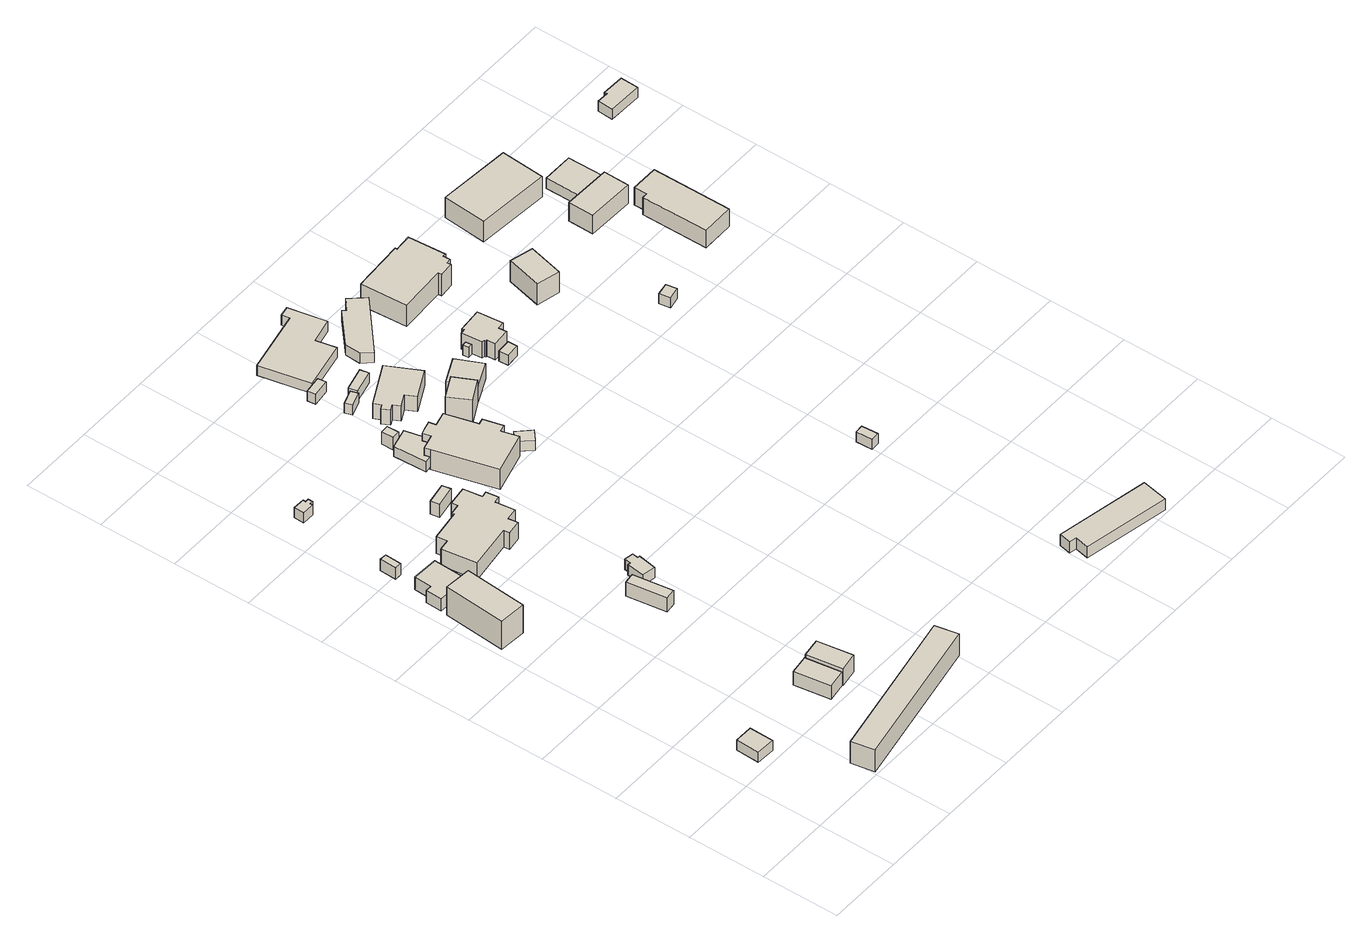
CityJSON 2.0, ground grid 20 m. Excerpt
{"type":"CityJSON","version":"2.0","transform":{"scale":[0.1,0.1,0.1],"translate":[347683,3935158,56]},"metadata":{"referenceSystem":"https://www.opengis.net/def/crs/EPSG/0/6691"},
"CityObjects":{
"building1":{"type":"Building","attributes":{"BuildingIDAttribute.prefecture":"14","BuildingIDAttribute.city":"14151","BuildingDetailAttribute.surveyYear":2015,"BuildingRiverFloodingRiskAttribute.description":"1","BuildingRiverFloodingRiskAttribute.rankOrg":"2","BuildingRiverFloodingRiskAttribute.depth":1.85,"BuildingRiverFloodingRiskAttribute.adminType":"2","BuildingRiverFloodingRiskAttribute.scale":"1","BuildingRiverFloodingRiskAttribute.duration":7.5,"BuildingLandSlideRiskAttribute.description":"1","BuildingLandSlideRiskAttribute.areaType":"1"},"geometry":[{"type":"Solid","lod":"1","boundaries":[[[[0,1,2,3]],[[2,4,5,3]],[[1,6,4,2]],[[0,7,6,1]],[[3,5,7,0]],[[4,6,7,5]]]]}]},
"building2":{"type":"Building","attributes":{"usage":"411","measuredHeight":14.8,"storeysAboveGround":1,"BuildingIDAttribute.prefecture":"14","BuildingIDAttribute.city":"14151","BuildingDetailAttribute.totalFloorArea":111.39,"BuildingDetailAttribute.buildingFootprintArea":111.39,"BuildingDetailAttribute.buildingStructureType":"601","BuildingDetailAttribute.buildingStructureOrgType":"1","BuildingDetailAttribute.orgUsage":"10","BuildingDetailAttribute.surveyYear":2015,"BuildingRiverFloodingRiskAttribute.description":"1","BuildingRiverFloodingRiskAttribute.rankOrg":"1","BuildingRiverFloodingRiskAttribute.depth":0.26,"BuildingRiverFloodingRiskAttribute.adminType":"2","BuildingRiverFloodingRiskAttribute.scale":"1","BuildingRiverFloodingRiskAttribute.duration":4.5,"BuildingLandSlideRiskAttribute.description":"1","BuildingLandSlideRiskAttribute.areaType":"1"},"geometry":[{"type":"Solid","lod":"1","boundaries":[[[[8,9,10,11]],[[10,12,13,11]],[[9,14,12,10]],[[8,15,14,9]],[[11,13,15,8]],[[12,14,15,13]]]]}]},
"building3":{"type":"Building","attributes":{"usage":"411","measuredHeight":8.1,"storeysAboveGround":1,"BuildingIDAttribute.prefecture":"14","BuildingIDAttribute.city":"14151","BuildingDetailAttribute.totalFloorArea":65.61,"BuildingDetailAttribute.buildingFootprintArea":65.61,"BuildingDetailAttribute.buildingStructureType":"601","BuildingDetailAttribute.buildingStructureOrgType":"1","BuildingDetailAttribute.orgUsage":"10","BuildingDetailAttribute.surveyYear":2015,"BuildingRiverFloodingRiskAttribute.description":"1","BuildingRiverFloodingRiskAttribute.rankOrg":"1","BuildingRiverFloodingRiskAttribute.adminType":"2","BuildingRiverFloodingRiskAttribute.scale":"1","BuildingRiverFloodingRiskAttribute.duration":4.5,"BuildingRiverFloodingRiskAttribute.depth":2.17,"BuildingLandSlideRiskAttribute.description":"1","BuildingLandSlideRiskAttribute.areaType":"1"},"geometry":[{"type":"Solid","lod":"1","boundaries":[[[[16,17,18,19,20,21]],[[20,22,23,21]],[[19,24,22,20]],[[18,25,24,19]],[[17,26,25,18]],[[16,27,26,17]],[[21,23,27,16]],[[22,24,25,26,27,23]]]]}]},
"building4":{"type":"Building","attributes":{"measuredHeight":3.6,"BuildingIDAttribute.prefecture":"14","BuildingIDAttribute.city":"14151","BuildingDetailAttribute.surveyYear":2015,"BuildingRiverFloodingRiskAttribute.description":"1","BuildingRiverFloodingRiskAttribute.rankOrg":"1","BuildingRiverFloodingRiskAttribute.adminType":"2","BuildingRiverFloodingRiskAttribute.scale":"1","BuildingRiverFloodingRiskAttribute.depth":0.33,"BuildingRiverFloodingRiskAttribute.duration":4.83},"geometry":[{"type":"Solid","lod":"1","boundaries":[[[[28,29,30,31]],[[30,32,33,31]],[[29,34,32,30]],[[28,35,34,29]],[[31,33,35,28]],[[32,34,35,33]]]]}]},
"building5":{"type":"Building","attributes":{"usage":"431","measuredHeight":4.2,"storeysAboveGround":1,"BuildingIDAttribute.prefecture":"14","BuildingIDAttribute.city":"14151","BuildingDetailAttribute.totalFloorArea":45.38,"BuildingDetailAttribute.buildingFootprintArea":45.38,"BuildingDetailAttribute.buildingStructureType":"610","BuildingDetailAttribute.buildingStructureOrgType":"2","BuildingDetailAttribute.orgUsage":"143","BuildingDetailAttribute.surveyYear":2015,"BuildingRiverFloodingRiskAttribute.description":"1","BuildingRiverFloodingRiskAttribute.rankOrg":"2","BuildingRiverFloodingRiskAttribute.depth":1.61,"BuildingRiverFloodingRiskAttribute.adminType":"2","BuildingRiverFloodingRiskAttribute.scale":"1","BuildingRiverFloodingRiskAttribute.duration":7.5,"BuildingLandSlideRiskAttribute.description":"1","BuildingLandSlideRiskAttribute.areaType":"1"},"geometry":[{"type":"Solid","lod":"1","boundaries":[[[[36,37,38,39]],[[38,40,41,39]],[[37,42,40,38]],[[36,43,42,37]],[[39,41,43,36]],[[40,42,43,41]]]]}]},
"building6":{"type":"Building","attributes":{"measuredHeight":6.8,"BuildingIDAttribute.prefecture":"14","BuildingIDAttribute.city":"14151","BuildingDetailAttribute.surveyYear":2015,"BuildingRiverFloodingRiskAttribute.description":"1","BuildingRiverFloodingRiskAttribute.rankOrg":"2","BuildingRiverFloodingRiskAttribute.depth":1.55,"BuildingRiverFloodingRiskAttribute.adminType":"2","BuildingRiverFloodingRiskAttribute.scale":"1","BuildingRiverFloodingRiskAttribute.duration":7.25,"BuildingLandSlideRiskAttribute.description":"1","BuildingLandSlideRiskAttribute.areaType":"1"},"geometry":[{"type":"Solid","lod":"1","boundaries":[[[[44,45,46,47]],[[46,48,49,47]],[[45,50,48,46]],[[44,51,50,45]],[[47,49,51,44]],[[48,50,51,49]]]]}]},
"building7":{"type":"Building","attributes":{"measuredHeight":5.3,"BuildingIDAttribute.prefecture":"14","BuildingIDAttribute.city":"14151","BuildingDetailAttribute.surveyYear":2015,"BuildingRiverFloodingRiskAttribute.description":"1","BuildingRiverFloodingRiskAttribute.rankOrg":"2","BuildingRiverFloodingRiskAttribute.depth":2.29,"BuildingRiverFloodingRiskAttribute.adminType":"2","BuildingRiverFloodingRiskAttribute.scale":"1","BuildingRiverFloodingRiskAttribute.duration":7.5,"BuildingLandSlideRiskAttribute.description":"1","BuildingLandSlideRiskAttribute.areaType":"1"},"geometry":[{"type":"Solid","lod":"1","boundaries":[[[[52,53,54,55]],[[54,56,57,55]],[[53,58,56,54]],[[52,59,58,53]],[[55,57,59,52]],[[56,58,59,57]]]]}]},
"building8":{"type":"Building","attributes":{"BuildingIDAttribute.prefecture":"14","BuildingIDAttribute.city":"14151","BuildingDetailAttribute.surveyYear":2015,"BuildingRiverFloodingRiskAttribute.description":"1","BuildingRiverFloodingRiskAttribute.rankOrg":"1","BuildingRiverFloodingRiskAttribute.adminType":"2","BuildingRiverFloodingRiskAttribute.scale":"1"},"geometry":[{"type":"Solid","lod":"1","boundaries":[[[[60,61,62,63,64,65,66,67]],[[66,68,69,67]],[[65,70,68,66]],[[64,71,70,65]],[[63,72,71,64]],[[62,73,72,63]],[[61,74,73,62]],[[60,75,74,61]],[[67,69,75,60]],[[68,70,71,72,73,74,75,69]]]]}]},
"building9":{"type":"Building","attributes":{"measuredHeight":4.3,"BuildingIDAttribute.prefecture":"14","BuildingIDAttribute.city":"14151","BuildingDetailAttribute.surveyYear":2015,"BuildingRiverFloodingRiskAttribute.description":"1","BuildingRiverFloodingRiskAttribute.rankOrg":"2","BuildingRiverFloodingRiskAttribute.depth":2.51,"BuildingRiverFloodingRiskAttribute.adminType":"2","BuildingRiverFloodingRiskAttribute.scale":"1","BuildingRiverFloodingRiskAttribute.duration":7.67},"geometry":[{"type":"Solid","lod":"1","boundaries":[[[[76,77,78,79]],[[78,80,81,79]],[[77,82,80,78]],[[76,83,82,77]],[[79,81,83,76]],[[80,82,83,81]]]]}]},
"building10":{"type":"Building","attributes":{"usage":"411","measuredHeight":8.1,"storeysAboveGround":2,"BuildingIDAttribute.prefecture":"14","BuildingIDAttribute.city":"14151","BuildingDetailAttribute.totalFloorArea":389.01,"BuildingDetailAttribute.buildingFootprintArea":194.5,"BuildingDetailAttribute.buildingStructureType":"601","BuildingDetailAttribute.buildingStructureOrgType":"1","BuildingDetailAttribute.orgUsage":"10","BuildingDetailAttribute.surveyYear":2015,"BuildingRiverFloodingRiskAttribute.description":"1","BuildingRiverFloodingRiskAttribute.rankOrg":"1","BuildingRiverFloodingRiskAttribute.adminType":"2","BuildingRiverFloodingRiskAttribute.scale":"1","BuildingRiverFloodingRiskAttribute.duration":6.83,"BuildingRiverFloodingRiskAttribute.depth":2.45},"geometry":[{"type":"Solid","lod":"1","boundaries":[[[[84,85,86,87,88,89,90,91,92,93,94,95,96,97,98,99,100,101]],[[100,102,103,101]],[[99,104,102,100]],[[98,105,104,99]],[[97,106,105,98]],[[96,107,106,97]],[[95,108,107,96]],[[94,109,108,95]],[[93,110,109,94]],[[92,111,110,93]],[[91,112,111,92]],[[90,113,112,91]],[[89,114,113,90]],[[88,115,114,89]],[[87,116,115,88]],[[86,117,116,87]],[[85,118,117,86]],[[84,119,118,85]],[[101,103,119,84]],[[102,104,105,106,107,108,109,110,111,112,113,114,115,116,117,118,119,103]]]]}]},
"building11":{"type":"Building","attributes":{"measuredHeight":3.4,"BuildingIDAttribute.prefecture":"14","BuildingIDAttribute.city":"14151","BuildingDetailAttribute.surveyYear":2015,"BuildingRiverFloodingRiskAttribute.description":"1","BuildingRiverFloodingRiskAttribute.rankOrg":"2","BuildingRiverFloodingRiskAttribute.depth":2.95,"BuildingRiverFloodingRiskAttribute.adminType":"2","BuildingRiverFloodingRiskAttribute.scale":"1","BuildingRiverFloodingRiskAttribute.duration":7.5},"geometry":[{"type":"Solid","lod":"1","boundaries":[[[[120,121,122,123,124,125,126,127]],[[126,128,129,127]],[[125,130,128,126]],[[124,131,130,125]],[[123,132,131,124]],[[122,133,132,123]],[[121,134,133,122]],[[120,135,134,121]],[[127,129,135,120]],[[128,130,131,132,133,134,135,129]]]]}]},
"building12":{"type":"Building","attributes":{"measuredHeight":4.2,"BuildingIDAttribute.prefecture":"14","BuildingIDAttribute.city":"14151","BuildingDetailAttribute.surveyYear":2015,"BuildingRiverFloodingRiskAttribute.description":"1","BuildingRiverFloodingRiskAttribute.rankOrg":"1","BuildingRiverFloodingRiskAttribute.adminType":"2","BuildingRiverFloodingRiskAttribute.scale":"1","BuildingRiverFloodingRiskAttribute.duration":6.83,"BuildingRiverFloodingRiskAttribute.depth":1.14},"geometry":[{"type":"Solid","lod":"1","boundaries":[[[[136,137,138,139]],[[138,140,141,139]],[[137,142,140,138]],[[136,143,142,137]],[[139,141,143,136]],[[140,142,143,141]]]]}]},
"building13":{"type":"Building","attributes":{"usage":"413","storeysAboveGround":2,"BuildingIDAttribute.prefecture":"14","BuildingIDAttribute.city":"14151","BuildingDetailAttribute.totalFloorArea":71.55,"BuildingDetailAttribute.buildingFootprintArea":35.78,"BuildingDetailAttribute.buildingStructureType":"601","BuildingDetailAttribute.buildingStructureOrgType":"1","BuildingDetailAttribute.orgUsage":"30","BuildingDetailAttribute.surveyYear":2015,"BuildingRiverFloodingRiskAttribute.description":"1","BuildingRiverFloodingRiskAttribute.rankOrg":"2","BuildingRiverFloodingRiskAttribute.depth":1.07,"BuildingRiverFloodingRiskAttribute.adminType":"2","BuildingRiverFloodingRiskAttribute.scale":"1","BuildingRiverFloodingRiskAttribute.duration":5.67},"geometry":[{"type":"Solid","lod":"1","boundaries":[[[[144,145,146,147,148,149,150,151]],[[150,152,153,151]],[[149,154,152,150]],[[148,155,154,149]],[[147,156,155,148]],[[146,157,156,147]],[[145,158,157,146]],[[144,159,158,145]],[[151,153,159,144]],[[152,154,155,156,157,158,159,153]]]]}]},
"building14":{"type":"Building","attributes":{"measuredHeight":5.3,"BuildingIDAttribute.prefecture":"14","BuildingIDAttribute.city":"14151","BuildingDetailAttribute.surveyYear":2015,"BuildingRiverFloodingRiskAttribute.description":"1","BuildingRiverFloodingRiskAttribute.rankOrg":"2","BuildingRiverFloodingRiskAttribute.depth":0.99,"BuildingRiverFloodingRiskAttribute.adminType":"2","BuildingRiverFloodingRiskAttribute.scale":"1","BuildingRiverFloodingRiskAttribute.duration":5.67},"geometry":[{"type":"Solid","lod":"1","boundaries":[[[[160,161,162,163]],[[162,164,165,163]],[[161,166,164,162]],[[160,167,166,161]],[[163,165,167,160]],[[164,166,167,165]]]]}]},
"building15":{"type":"Building","attributes":{"usage":"413","measuredHeight":8.4,"storeysAboveGround":2,"BuildingIDAttribute.prefecture":"14","BuildingIDAttribute.city":"14151","BuildingDetailAttribute.totalFloorArea":368.38,"BuildingDetailAttribute.buildingFootprintArea":184.19,"BuildingDetailAttribute.buildingStructureType":"601","BuildingDetailAttribute.buildingStructureOrgType":"1","BuildingDetailAttribute.orgUsage":"30","BuildingDetailAttribute.surveyYear":2015,"BuildingRiverFloodingRiskAttribute.description":"1","BuildingRiverFloodingRiskAttribute.rankOrg":"2","BuildingRiverFloodingRiskAttribute.depth":1.75,"BuildingRiverFloodingRiskAttribute.adminType":"2","BuildingRiverFloodingRiskAttribute.scale":"1","BuildingRiverFloodingRiskAttribute.duration":7.42},"geometry":[{"type":"Solid","lod":"1","boundaries":[[[[168,169,170,171,172,173,174,175,176,177,178,179,180,181]],[[180,182,183,181]],[[179,184,182,180]],[[178,185,184,179]],[[177,186,185,178]],[[176,187,186,177]],[[175,188,187,176]],[[174,189,188,175]],[[173,190,189,174]],[[172,191,190,173]],[[171,192,191,172]],[[170,193,192,171]],[[169,194,193,170]],[[168,195,194,169]],[[181,183,195,168]],[[182,184,185,186,187,188,189,190,191,192,193,194,195,183]]]]}]},
"building16":{"type":"Building","attributes":{"BuildingIDAttribute.prefecture":"14","BuildingIDAttribute.city":"14151","BuildingDetailAttribute.surveyYear":2015,"BuildingRiverFloodingRiskAttribute.description":"1","BuildingRiverFloodingRiskAttribute.rankOrg":"1","BuildingRiverFloodingRiskAttribute.adminType":"2","BuildingRiverFloodingRiskAttribute.scale":"1","BuildingRiverFloodingRiskAttribute.depth":0.76,"BuildingRiverFloodingRiskAttribute.duration":4.83},"geometry":[{"type":"Solid","lod":"1","boundaries":[[[[196,197,198,199]],[[198,200,201,199]],[[197,202,200,198]],[[196,203,202,197]],[[199,201,203,196]],[[200,202,203,201]]]]}]},
"building17":{"type":"Building","attributes":{"BuildingIDAttribute.prefecture":"14","BuildingIDAttribute.city":"14151","BuildingDetailAttribute.surveyYear":2015,"BuildingRiverFloodingRiskAttribute.description":"1","BuildingRiverFloodingRiskAttribute.rankOrg":"1","BuildingRiverFloodingRiskAttribute.adminType":"2","BuildingRiverFloodingRiskAttribute.scale":"1","BuildingRiverFloodingRiskAttribute.duration":4.5,"BuildingRiverFloodingRiskAttribute.depth":1.51},"geometry":[{"type":"Solid","lod":"1","boundaries":[[[[204,205,206,207]],[[206,208,209,207]],[[205,210,208,206]],[[204,211,210,205]],[[207,209,211,204]],[[208,210,211,209]]]]}]},
"building18":{"type":"Building","attributes":{"measuredHeight":5,"BuildingIDAttribute.prefecture":"14","BuildingIDAttribute.city":"14151","BuildingDetailAttribute.surveyYear":2015,"BuildingRiverFloodingRiskAttribute.description":"1","BuildingRiverFloodingRiskAttribute.rankOrg":"2","BuildingRiverFloodingRiskAttribute.depth":2.27,"BuildingRiverFloodingRiskAttribute.adminType":"2","BuildingRiverFloodingRiskAttribute.scale":"1","BuildingRiverFloodingRiskAttribute.duration":7.42},"geometry":[{"type":"Solid","lod":"1","boundaries":[[[[212,213,214,215]],[[214,216,217,215]],[[213,218,216,214]],[[212,219,218,213]],[[215,217,219,212]],[[216,218,219,217]]]]}]},
"building19":{"type":"Building","attributes":{"BuildingIDAttribute.prefecture":"14","BuildingIDAttribute.city":"14151","BuildingDetailAttribute.surveyYear":2015,"BuildingRiverFloodingRiskAttribute.description":"1","BuildingRiverFloodingRiskAttribute.rankOrg":"1","BuildingRiverFloodingRiskAttribute.adminType":"2","BuildingRiverFloodingRiskAttribute.scale":"1","BuildingRiverFloodingRiskAttribute.duration":4.5,"BuildingRiverFloodingRiskAttribute.depth":1.51},"geometry":[{"type":"Solid","lod":"1","boundaries":[[[[220,221,222,223]],[[222,224,225,223]],[[221,226,224,222]],[[220,227,226,221]],[[223,225,227,220]],[[224,226,227,225]]]]}]},
"building20":{"type":"Building","attributes":{"usage":"413","measuredHeight":6.9,"storeysAboveGround":1,"BuildingIDAttribute.prefecture":"14","BuildingIDAttribute.city":"14151","BuildingDetailAttribute.totalFloorArea":128.79,"BuildingDetailAttribute.buildingFootprintArea":128.79,"BuildingDetailAttribute.buildingStructureType":"610","BuildingDetailAttribute.buildingStructureOrgType":"2","BuildingDetailAttribute.orgUsage":"30","BuildingDetailAttribute.surveyYear":2015,"BuildingRiverFloodingRiskAttribute.description":"1","BuildingRiverFloodingRiskAttribute.rankOrg":"2","BuildingRiverFloodingRiskAttribute.depth":0.72,"BuildingRiverFloodingRiskAttribute.adminType":"2","BuildingRiverFloodingRiskAttribute.scale":"1","BuildingRiverFloodingRiskAttribute.duration":6.58},"geometry":[{"type":"Solid","lod":"1","boundaries":[[[[228,229,230,231,232,233,234,235,236,237]],[[236,238,239,237]],[[235,240,238,236]],[[234,241,240,235]],[[233,242,241,234]],[[232,243,242,233]],[[231,244,243,232]],[[230,245,244,231]],[[229,246,245,230]],[[228,247,246,229]],[[237,239,247,228]],[[238,240,241,242,243,244,245,246,247,239]]]]}]},
"building21":{"type":"Building","attributes":{"usage":"413","measuredHeight":7.5,"storeysAboveGround":2,"BuildingIDAttribute.prefecture":"14","BuildingIDAttribute.city":"14151","BuildingDetailAttribute.totalFloorArea":216.72,"BuildingDetailAttribute.buildingFootprintArea":108.36,"BuildingDetailAttribute.buildingStructureType":"601","BuildingDetailAttribute.buildingStructureOrgType":"1","BuildingDetailAttribute.orgUsage":"30","BuildingDetailAttribute.surveyYear":2015,"BuildingRiverFloodingRiskAttribute.description":"1","BuildingRiverFloodingRiskAttribute.rankOrg":"2","BuildingRiverFloodingRiskAttribute.depth":1.89,"BuildingRiverFloodingRiskAttribute.adminType":"2","BuildingRiverFloodingRiskAttribute.scale":"1","BuildingRiverFloodingRiskAttribute.duration":6.58},"geometry":[{"type":"Solid","lod":"1","boundaries":[[[[248,249,250,251]],[[250,252,253,251]],[[249,254,252,250]],[[248,255,254,249]],[[251,253,255,248]],[[252,254,255,253]]]]}]},
"building22":{"type":"Building","attributes":{"usage":"441","storeysAboveGround":1,"BuildingIDAttribute.prefecture":"14","BuildingIDAttribute.city":"14151","BuildingDetailAttribute.totalFloorArea":184.94,"BuildingDetailAttribute.buildingFootprintArea":184.94,"BuildingDetailAttribute.buildingStructureType":"610","BuildingDetailAttribute.buildingStructureOrgType":"2","BuildingDetailAttribute.orgUsage":"172","BuildingDetailAttribute.surveyYear":2015,"BuildingRiverFloodingRiskAttribute.description":"1","BuildingRiverFloodingRiskAttribute.rankOrg":"1","BuildingRiverFloodingRiskAttribute.adminType":"2","BuildingRiverFloodingRiskAttribute.scale":"1","BuildingRiverFloodingRiskAttribute.duration":4.5,"BuildingRiverFloodingRiskAttribute.depth":0.83},"geometry":[{"type":"Solid","lod":"1","boundaries":[[[[256,257,258,259,260,261,262,263]],[[262,264,265,263]],[[261,266,264,262]],[[260,267,266,261]],[[259,268,267,260]],[[258,269,268,259]],[[257,270,269,258]],[[256,271,270,257]],[[263,265,271,256]],[[264,266,267,268,269,270,271,265]]]]}]},
"building23":{"type":"Building","attributes":{"measuredHeight":5.5,"BuildingIDAttribute.prefecture":"14","BuildingIDAttribute.city":"14151","BuildingDetailAttribute.surveyYear":2015,"BuildingRiverFloodingRiskAttribute.description":"1","BuildingRiverFloodingRiskAttribute.rankOrg":"2","BuildingRiverFloodingRiskAttribute.depth":2.01,"BuildingRiverFloodingRiskAttribute.adminType":"2","BuildingRiverFloodingRiskAttribute.scale":"1","BuildingRiverFloodingRiskAttribute.duration":6.58},"geometry":[{"type":"Solid","lod":"1","boundaries":[[[[272,273,274,275]],[[274,276,277,275]],[[273,278,276,274]],[[272,279,278,273]],[[275,277,279,272]],[[276,278,279,277]]]]}]},
"building24":{"type":"Building","attributes":{"usage":"441","storeysAboveGround":1,"BuildingIDAttribute.prefecture":"14","BuildingIDAttribute.city":"14151","BuildingDetailAttribute.totalFloorArea":80.09,"BuildingDetailAttribute.buildingFootprintArea":80.09,"BuildingDetailAttribute.buildingStructureType":"610","BuildingDetailAttribute.buildingStructureOrgType":"2","BuildingDetailAttribute.orgUsage":"172","BuildingDetailAttribute.surveyYear":2015,"BuildingRiverFloodingRiskAttribute.description":"1","BuildingRiverFloodingRiskAttribute.rankOrg":"1","BuildingRiverFloodingRiskAttribute.adminType":"2","BuildingRiverFloodingRiskAttribute.scale":"1","BuildingRiverFloodingRiskAttribute.duration":4.5,"BuildingRiverFloodingRiskAttribute.depth":1.91},"geometry":[{"type":"Solid","lod":"1","boundaries":[[[[280,281,282,283,284,285,286]],[[285,287,288,286]],[[284,289,287,285]],[[283,290,289,284]],[[282,291,290,283]],[[281,292,291,282]],[[280,293,292,281]],[[286,288,293,280]],[[287,289,290,291,292,293,288]]]]}]},
"building25":{"type":"Building","attributes":{"usage":"402","measuredHeight":4.4,"storeysAboveGround":1,"BuildingIDAttribute.prefecture":"14","BuildingIDAttribute.city":"14151","BuildingDetailAttribute.totalFloorArea":158.85,"BuildingDetailAttribute.buildingFootprintArea":158.85,"BuildingDetailAttribute.buildingStructureType":"601","BuildingDetailAttribute.buildingStructureOrgType":"1","BuildingDetailAttribute.orgUsage":"101","BuildingDetailAttribute.surveyYear":2015,"BuildingRiverFloodingRiskAttribute.description":"1","BuildingRiverFloodingRiskAttribute.rankOrg":"2","BuildingRiverFloodingRiskAttribute.depth":2.46,"BuildingRiverFloodingRiskAttribute.adminType":"2","BuildingRiverFloodingRiskAttribute.scale":"1","BuildingRiverFloodingRiskAttribute.duration":7},"geometry":[{"type":"Solid","lod":"1","boundaries":[[[[294,295,296,297,298,299]],[[298,300,301,299]],[[297,302,300,298]],[[296,303,302,297]],[[295,304,303,296]],[[294,305,304,295]],[[299,301,305,294]],[[300,302,303,304,305,301]]]]}]},
"building26":{"type":"Building","attributes":{"BuildingIDAttribute.prefecture":"14","BuildingIDAttribute.city":"14151","BuildingDetailAttribute.surveyYear":2015,"BuildingRiverFloodingRiskAttribute.description":"1","BuildingRiverFloodingRiskAttribute.rankOrg":"2","BuildingRiverFloodingRiskAttribute.depth":1.74,"BuildingRiverFloodingRiskAttribute.adminType":"2","BuildingRiverFloodingRiskAttribute.scale":"1","BuildingRiverFloodingRiskAttribute.duration":6.58},"geometry":[{"type":"Solid","lod":"1","boundaries":[[[[306,307,308,309]],[[308,310,311,309]],[[307,312,310,308]],[[306,313,312,307]],[[309,311,313,306]],[[310,312,313,311]]]]}]},
"building27":{"type":"Building","attributes":{"BuildingIDAttribute.prefecture":"14","BuildingIDAttribute.city":"14151","BuildingDetailAttribute.surveyYear":2015,"BuildingRiverFloodingRiskAttribute.description":"1","BuildingRiverFloodingRiskAttribute.rankOrg":"2","BuildingRiverFloodingRiskAttribute.depth":2.11,"BuildingRiverFloodingRiskAttribute.adminType":"2","BuildingRiverFloodingRiskAttribute.scale":"1","BuildingRiverFloodingRiskAttribute.duration":6.58},"geometry":[{"type":"Solid","lod":"1","boundaries":[[[[314,315,316,317]],[[316,318,319,317]],[[315,320,318,316]],[[314,321,320,315]],[[317,319,321,314]],[[318,320,321,319]]]]}]},
"building28":{"type":"Building","attributes":{"usage":"413","measuredHeight":5.8,"storeysAboveGround":1,"BuildingIDAttribute.prefecture":"14","BuildingIDAttribute.city":"14151","BuildingDetailAttribute.totalFloorArea":61.52,"BuildingDetailAttribute.buildingFootprintArea":61.52,"BuildingDetailAttribute.buildingStructureType":"601","BuildingDetailAttribute.buildingStructureOrgType":"1","BuildingDetailAttribute.orgUsage":"30","BuildingDetailAttribute.surveyYear":2015,"BuildingRiverFloodingRiskAttribute.description":"1","BuildingRiverFloodingRiskAttribute.rankOrg":"2","BuildingRiverFloodingRiskAttribute.depth":1.85,"BuildingRiverFloodingRiskAttribute.adminType":"2","BuildingRiverFloodingRiskAttribute.scale":"1","BuildingRiverFloodingRiskAttribute.duration":6.58},"geometry":[{"type":"Solid","lod":"1","boundaries":[[[[322,323,324,325,326,327,328,329,330,331,332,333]],[[332,334,335,333]],[[331,336,334,332]],[[330,337,336,331]],[[329,338,337,330]],[[328,339,338,329]],[[327,340,339,328]],[[326,341,340,327]],[[325,342,341,326]],[[324,343,342,325]],[[323,344,343,324]],[[322,345,344,323]],[[333,335,345,322]],[[334,336,337,338,339,340,341,342,343,344,345,335]]]]}]},
"building29":{"type":"Building","attributes":{"BuildingIDAttribute.prefecture":"14","BuildingIDAttribute.city":"14151","BuildingDetailAttribute.surveyYear":2015,"BuildingRiverFloodingRiskAttribute.description":"1","BuildingRiverFloodingRiskAttribute.rankOrg":"2","BuildingRiverFloodingRiskAttribute.depth":2.81,"BuildingRiverFloodingRiskAttribute.adminType":"2","BuildingRiverFloodingRiskAttribute.scale":"1","BuildingRiverFloodingRiskAttribute.duration":7.67},"geometry":[{"type":"Solid","lod":"1","boundaries":[[[[346,347,348,349]],[[348,350,351,349]],[[347,352,350,348]],[[346,353,352,347]],[[349,351,353,346]],[[350,352,353,351]]]]}]},
"building30":{"type":"Building","attributes":{"usage":"413","measuredHeight":8.5,"storeysAboveGround":2,"BuildingIDAttribute.prefecture":"14","BuildingIDAttribute.city":"14151","BuildingDetailAttribute.totalFloorArea":362.97,"BuildingDetailAttribute.buildingFootprintArea":181.49,"BuildingDetailAttribute.buildingStructureType":"601","BuildingDetailAttribute.buildingStructureOrgType":"1","BuildingDetailAttribute.orgUsage":"30","BuildingDetailAttribute.surveyYear":2015,"BuildingRiverFloodingRiskAttribute.description":"1","BuildingRiverFloodingRiskAttribute.rankOrg":"2","BuildingRiverFloodingRiskAttribute.depth":1.35,"BuildingRiverFloodingRiskAttribute.adminType":"2","BuildingRiverFloodingRiskAttribute.scale":"1","BuildingRiverFloodingRiskAttribute.duration":6.58},"geometry":[{"type":"Solid","lod":"1","boundaries":[[[[354,355,356,357,358,359,360,361,362,363,364,365]],[[364,366,367,365]],[[363,368,366,364]],[[362,369,368,363]],[[361,370,369,362]],[[360,371,370,361]],[[359,372,371,360]],[[358,373,372,359]],[[357,374,373,358]],[[356,375,374,357]],[[355,376,375,356]],[[354,377,376,355]],[[365,367,377,354]],[[366,368,369,370,371,372,373,374,375,376,377,367]]]]}]},
"building31":{"type":"Building","attributes":{"usage":"411","measuredHeight":7.4,"storeysAboveGround":2,"BuildingIDAttribute.prefecture":"14","BuildingIDAttribute.city":"14151","BuildingDetailAttribute.totalFloorArea":94.99,"BuildingDetailAttribute.buildingFootprintArea":47.49,"BuildingDetailAttribute.buildingStructureType":"601","BuildingDetailAttribute.buildingStructureOrgType":"1","BuildingDetailAttribute.orgUsage":"10","BuildingDetailAttribute.surveyYear":2015,"BuildingRiverFloodingRiskAttribute.description":"1","BuildingRiverFloodingRiskAttribute.rankOrg":"2","BuildingRiverFloodingRiskAttribute.depth":1.67,"BuildingRiverFloodingRiskAttribute.adminType":"2","BuildingRiverFloodingRiskAttribute.scale":"1","BuildingRiverFloodingRiskAttribute.duration":6.58},"geometry":[{"type":"Solid","lod":"1","boundaries":[[[[378,379,380,381]],[[380,382,383,381]],[[379,384,382,380]],[[378,385,384,379]],[[381,383,385,378]],[[382,384,385,383]]]]}]},
"building32":{"type":"Building","attributes":{"BuildingIDAttribute.prefecture":"14","BuildingIDAttribute.city":"14151","BuildingDetailAttribute.surveyYear":2015,"BuildingRiverFloodingRiskAttribute.description":"1","BuildingRiverFloodingRiskAttribute.rankOrg":"2","BuildingRiverFloodingRiskAttribute.depth":2.68,"BuildingRiverFloodingRiskAttribute.adminType":"2","BuildingRiverFloodingRiskAttribute.scale":"1","BuildingRiverFloodingRiskAttribute.duration":7.67},"geometry":[{"type":"Solid","lod":"1","boundaries":[[[[386,387,388,389]],[[388,390,391,389]],[[387,392,390,388]],[[386,393,392,387]],[[389,391,393,386]],[[390,392,393,391]]]]}]},
"building33":{"type":"Building","attributes":{"usage":"411","measuredHeight":7.7,"storeysAboveGround":1,"BuildingIDAttribute.prefecture":"14","BuildingIDAttribute.city":"14151","BuildingDetailAttribute.totalFloorArea":175.3,"BuildingDetailAttribute.buildingFootprintArea":175.3,"BuildingDetailAttribute.buildingStructureType":"601","BuildingDetailAttribute.buildingStructureOrgType":"1","BuildingDetailAttribute.orgUsage":"10","BuildingDetailAttribute.surveyYear":2015,"BuildingRiverFloodingRiskAttribute.description":"1","BuildingRiverFloodingRiskAttribute.rankOrg":"2","BuildingRiverFloodingRiskAttribute.depth":1.35,"BuildingRiverFloodingRiskAttribute.adminType":"2","BuildingRiverFloodingRiskAttribute.scale":"1","BuildingRiverFloodingRiskAttribute.duration":6.67},"geometry":[{"type":"Solid","lod":"1","boundaries":[[[[394,395,396,397]],[[396,398,399,397]],[[395,400,398,396]],[[394,401,400,395]],[[397,399,401,394]],[[398,400,401,399]]]]}]},
"building34":{"type":"Building","attributes":{"usage":"411","measuredHeight":7.1,"storeysAboveGround":2,"BuildingIDAttribute.prefecture":"14","BuildingIDAttribute.city":"14151","BuildingDetailAttribute.totalFloorArea":135.11,"BuildingDetailAttribute.buildingFootprintArea":67.56,"BuildingDetailAttribute.buildingStructureType":"601","BuildingDetailAttribute.buildingStructureOrgType":"1","BuildingDetailAttribute.orgUsage":"10","BuildingDetailAttribute.surveyYear":2015,"BuildingRiverFloodingRiskAttribute.description":"1","BuildingRiverFloodingRiskAttribute.rankOrg":"2","BuildingRiverFloodingRiskAttribute.depth":1.86,"BuildingRiverFloodingRiskAttribute.adminType":"2","BuildingRiverFloodingRiskAttribute.scale":"1","BuildingRiverFloodingRiskAttribute.duration":6.67},"geometry":[{"type":"Solid","lod":"1","boundaries":[[[[402,403,404,405]],[[404,406,407,405]],[[403,408,406,404]],[[402,409,408,403]],[[405,407,409,402]],[[406,408,409,407]]]]}]},
"building35":{"type":"Building","attributes":{"usage":"411","measuredHeight":8.4,"storeysAboveGround":2,"BuildingIDAttribute.prefecture":"14","BuildingIDAttribute.city":"14151","BuildingDetailAttribute.totalFloorArea":275.26,"BuildingDetailAttribute.buildingFootprintArea":137.63,"BuildingDetailAttribute.buildingStructureType":"601","BuildingDetailAttribute.buildingStructureOrgType":"1","BuildingDetailAttribute.orgUsage":"10","BuildingDetailAttribute.surveyYear":2015,"BuildingRiverFloodingRiskAttribute.description":"1","BuildingRiverFloodingRiskAttribute.rankOrg":"2","BuildingRiverFloodingRiskAttribute.depth":1.91,"BuildingRiverFloodingRiskAttribute.adminType":"2","BuildingRiverFloodingRiskAttribute.scale":"1","BuildingRiverFloodingRiskAttribute.duration":6.75},"geometry":[{"type":"Solid","lod":"1","boundaries":[[[[410,411,412,413,414,415]],[[414,416,417,415]],[[413,418,416,414]],[[412,419,418,413]],[[411,420,419,412]],[[410,421,420,411]],[[415,417,421,410]],[[416,418,419,420,421,417]]]]}]},
"building36":{"type":"Building","attributes":{"usage":"411","measuredHeight":4,"storeysAboveGround":1,"BuildingIDAttribute.prefecture":"14","BuildingIDAttribute.city":"14151","BuildingDetailAttribute.totalFloorArea":60.75,"BuildingDetailAttribute.buildingFootprintArea":60.75,"BuildingDetailAttribute.buildingStructureType":"601","BuildingDetailAttribute.buildingStructureOrgType":"1","BuildingDetailAttribute.orgUsage":"10","BuildingDetailAttribute.surveyYear":2015,"BuildingRiverFloodingRiskAttribute.description":"1","BuildingRiverFloodingRiskAttribute.rankOrg":"2","BuildingRiverFloodingRiskAttribute.depth":1.7,"BuildingRiverFloodingRiskAttribute.adminType":"2","BuildingRiverFloodingRiskAttribute.scale":"1","BuildingRiverFloodingRiskAttribute.duration":6.67},"geometry":[{"type":"Solid","lod":"1","boundaries":[[[[422,423,424,425]],[[424,426,427,425]],[[423,428,426,424]],[[422,429,428,423]],[[425,427,429,422]],[[426,428,429,427]]]]}]},
"building37":{"type":"Building","attributes":{"BuildingIDAttribute.prefecture":"14","BuildingIDAttribute.city":"14151","BuildingDetailAttribute.surveyYear":2015,"BuildingRiverFloodingRiskAttribute.description":"1","BuildingRiverFloodingRiskAttribute.rankOrg":"2","BuildingRiverFloodingRiskAttribute.depth":1.99,"BuildingRiverFloodingRiskAttribute.adminType":"2","BuildingRiverFloodingRiskAttribute.scale":"1","BuildingRiverFloodingRiskAttribute.duration":6.75},"geometry":[{"type":"Solid","lod":"1","boundaries":[[[[430,431,432,433,434,435]],[[434,436,437,435]],[[433,438,436,434]],[[432,439,438,433]],[[431,440,439,432]],[[430,441,440,431]],[[435,437,441,430]],[[436,438,439,440,441,437]]]]}]}
},
"vertices":[
[116,216,14],[68,218,14],[70,279,14],[117,278,14],[70,279,44],[117,278,44],[68,218,44],[116,216,44],
[4,867,21],[17,1027,21],[86,1021,21],[73,862,21],[86,1021,105],[73,862,105],[17,1027,105],[4,867,105],
[15,1040,26],[16,1082,26],[32,1081,26],[34,1126,26],[101,1123,26],[98,1036,26],[101,1123,63],[98,1036,63],[34,1126,63],[32,1081,63],[16,1082,63],[15,1040,63],
[43,1172,36],[26,1172,36],[27,1215,36],[45,1214,36],[27,1215,70],[45,1214,70],[26,1172,70],[43,1172,70],
[369,221,13],[320,214,13],[306,306,13],[355,313,13],[306,306,53],[355,313,53],[320,214,53],[369,221,53],
[205,6,5],[194,65,5],[591,142,5],[603,83,5],[591,142,70],[603,83,70],[194,65,70],[205,6,70],
[423,231,7],[375,223,7],[361,315,7],[409,322,7],[361,315,57],[409,322,57],[375,223,57],[423,231,57],
[56,1440,59],[65,1440,59],[65,1428,59],[57,1428,59],[57,1421,59],[25,1421,59],[26,1448,59],[56,1447,59],[26,1448,89],[56,1447,89],[25,1421,89],[57,1421,89],[57,1428,89],[65,1428,89],[65,1440,89],[56,1440,89],
[341,771,3],[356,670,3],[329,666,3],[314,767,3],[329,666,45],[314,767,45],[356,670,45],[341,771,45],
[134,1132,18],[162,1136,18],[158,1163,18],[237,1175,18],[236,1181,18],[263,1185,18],[261,1201,18],[311,1208,18],[318,1160,18],[333,1163,18],[338,1131,18],[321,1128,18],[328,1079,18],[297,1074,18],[301,1050,18],[264,1044,18],[262,1060,18],[146,1043,18],[262,1060,68],[146,1043,68],[264,1044,68],[301,1050,68],[297,1074,68],[328,1079,68],[321,1128,68],[338,1131,68],[333,1163,68],[318,1160,68],[311,1208,68],[261,1201,68],[263,1185,68],[236,1181,68],[237,1175,68],[158,1163,68],[162,1136,68],[134,1132,68],
[361,758,4],[368,803,4],[375,802,4],[378,819,4],[401,815,4],[398,800,4],[404,799,4],[396,752,4],[404,799,35],[396,752,35],[398,800,35],[401,815,35],[378,819,35],[375,802,35],[368,803,35],[361,758,35],
[295,1228,30],[241,1217,30],[237,1240,30],[291,1250,30],[237,1240,69],[291,1250,69],[241,1217,69],[295,1228,69],
[342,1420,18],[394,1433,18],[405,1386,18],[393,1382,18],[398,1361,18],[360,1351,18],[364,1337,18],[346,1334,18],[364,1337,48],[346,1334,48],[360,1351,48],[398,1361,48],[393,1382,48],[405,1386,48],[394,1433,48],[342,1420,48],
[376,1464,19],[377,1433,19],[356,1432,19],[355,1463,19],[356,1432,56],[355,1463,56],[377,1433,56],[376,1464,56],
[364,1337,10],[360,1351,10],[398,1361,10],[393,1382,10],[405,1386,10],[429,1392,10],[433,1374,10],[470,1384,10],[492,1302,10],[507,1306,10],[520,1256,10],[502,1252,10],[514,1209,10],[406,1180,10],[514,1209,70],[406,1180,70],[502,1252,70],[520,1256,70],[507,1306,70],[492,1302,70],[470,1384,70],[433,1374,70],[429,1392,70],[405,1386,70],[393,1382,70],[398,1361,70],[360,1351,70],[364,1337,70],
[392,1642,43],[347,1636,43],[345,1657,43],[389,1663,43],[345,1657,73],[389,1663,73],[347,1636,73],[392,1642,73],
[421,1576,26],[383,1563,26],[377,1581,26],[414,1594,26],[377,1581,56],[414,1594,56],[383,1563,56],[421,1576,56],
[522,1228,8],[545,1249,8],[575,1217,8],[551,1195,8],[575,1217,38],[551,1195,38],[545,1249,38],[522,1228,38],
[483,1595,28],[423,1580,28],[418,1602,28],[478,1617,28],[418,1602,58],[478,1617,58],[423,1580,58],[483,1595,58],
[559,1502,16],[486,1465,16],[472,1491,16],[440,1475,16],[431,1492,16],[417,1485,16],[406,1505,16],[418,1511,16],[409,1529,16],[517,1584,16],[409,1529,61],[517,1584,61],[418,1511,61],[406,1505,61],[417,1485,61],[431,1492,61],[440,1475,61],[472,1491,61],[486,1465,61],[559,1502,61],
[590,1382,9],[534,1353,9],[506,1406,9],[563,1435,9],[506,1406,79],[563,1435,79],[534,1353,79],[590,1382,79],
[350,1798,33],[510,1831,33],[506,1851,33],[532,1856,33],[552,1760,33],[488,1746,33],[499,1694,33],[377,1669,33],[499,1694,63],[377,1669,63],[488,1746,63],[552,1760,63],[532,1856,63],[506,1851,63],[510,1831,63],[350,1798,63],
[661,1415,9],[595,1384,9],[564,1449,9],[630,1480,9],[564,1449,56],[630,1480,56],[595,1384,56],[661,1415,56],
[522,1651,24],[524,1690,24],[604,1762,24],[611,1754,24],[639,1779,24],[672,1741,24],[543,1627,24],[672,1741,54],[543,1627,54],[639,1779,54],[611,1754,54],[604,1762,54],[524,1690,54],[522,1651,54],
[1010,47,8],[1017,82,8],[999,86,8],[1005,117,8],[1244,71,8],[1231,4,8],[1244,71,41],[1231,4,41],[1005,117,41],[999,86,41],[1017,82,41],[1010,47,41],
[698,1498,13],[700,1483,13],[688,1482,13],[687,1497,13],[688,1482,43],[687,1497,43],[700,1483,43],[698,1498,43],
[760,1405,8],[725,1403,8],[724,1427,8],[759,1429,8],[724,1427,38],[759,1429,38],[725,1403,38],[760,1405,38],
[784,1461,8],[765,1459,8],[767,1439,8],[722,1435,8],[720,1457,8],[717,1456,8],[716,1461,8],[709,1461,8],[704,1514,8],[716,1515,8],[715,1521,8],[777,1527,8],[715,1521,56],[777,1527,56],[716,1515,56],[704,1514,56],[709,1461,56],[716,1461,56],[717,1456,56],[720,1457,56],[722,1435,56],[767,1439,56],[765,1459,56],[784,1461,56],
[1017,666,5],[1020,623,5],[998,622,5],[996,664,5],[998,622,35],[996,664,35],[1020,623,35],[1017,666,35],
[674,1765,15],[809,1774,15],[809,1769,15],[853,1772,15],[860,1676,15],[852,1676,15],[853,1658,15],[841,1657,15],[842,1647,15],[804,1644,15],[803,1653,15],[682,1645,15],[803,1653,78],[682,1645,78],[804,1644,78],[842,1647,78],[841,1657,78],[853,1658,78],[852,1676,78],[860,1676,78],[853,1772,78],[809,1769,78],[809,1774,78],[674,1765,78],
[914,1468,7],[936,1559,7],[995,1544,7],[973,1454,7],[995,1544,69],[973,1454,69],[936,1559,69],[914,1468,69],
[1077,1263,6],[1109,1269,6],[1114,1241,6],[1082,1235,6],[1114,1241,36],[1082,1235,36],[1109,1269,36],[1077,1263,36],
[993,1675,14],[1002,1787,14],[1189,1772,14],[1181,1660,14],[1189,1772,75],[1181,1660,75],[1002,1787,75],[993,1675,75],
[1156,1503,14],[1157,1569,14],[1279,1566,14],[1278,1500,14],[1279,1566,69],[1278,1500,69],[1157,1569,69],[1156,1503,69],
[1272,1456,11],[1285,1456,11],[1285,1489,11],[1355,1489,11],[1356,1286,11],[1273,1285,11],[1356,1286,63],[1273,1285,63],[1355,1489,63],[1285,1489,63],[1285,1456,63],[1272,1456,63],
[1206,1668,16],[1285,1668,16],[1286,1577,16],[1206,1577,16],[1286,1577,47],[1206,1577,47],[1285,1668,47],[1206,1668,47],
[1466,1689,12],[1468,1728,12],[1498,1727,12],[1498,1734,12],[1555,1732,12],[1554,1686,12],[1555,1732,42],[1554,1686,42],[1498,1734,42],[1498,1727,42],[1468,1728,42],[1466,1689,42]
]}
